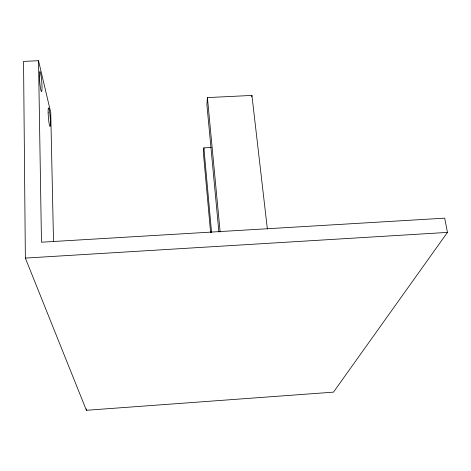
<?xml version="1.0" encoding="UTF-8"?>
<svg xmlns="http://www.w3.org/2000/svg" width="471" height="471" viewBox="0 0 471 471"><rect width="100%" height="100%" fill="white"/><g stroke="black" fill="none" stroke-linecap="round" stroke-linejoin="round"><path stroke-width="0.71" d="M211.196 147.482L203.878 147.87L203.466 153.723L210.608 232.627M267.363 228.977L251.926 95.425L207.417 97.591L206.91 104.745L218.897 232.02M251.702 96.855L251.926 95.425M38.522 60.712L41.477 242.212L444.683 218.161L447.45 232.403L333.468 392.143L86.393 410.288L25.357 258.09L23.55 61.389L38.522 60.712L50.733 112.439L53.517 241.682M25.357 258.09L447.45 232.403M207.417 97.591L220.14 231.944M203.878 147.87L211.591 232.709M86.346 408.863L86.393 410.288M39.399 76.231A10.009 1.019 85.2 0 0 41.501 91.545A10.009 1.019 85.2 0 0 41.23 76.961A10.009 1.019 85.2 0 0 39.399 76.231M48.142 112.463A9.279 0.895 85.5 0 0 50.008 126.375A9.279 0.895 85.5 0 0 49.702 112.54A9.279 0.895 85.5 0 0 48.142 112.463"/></g></svg>
